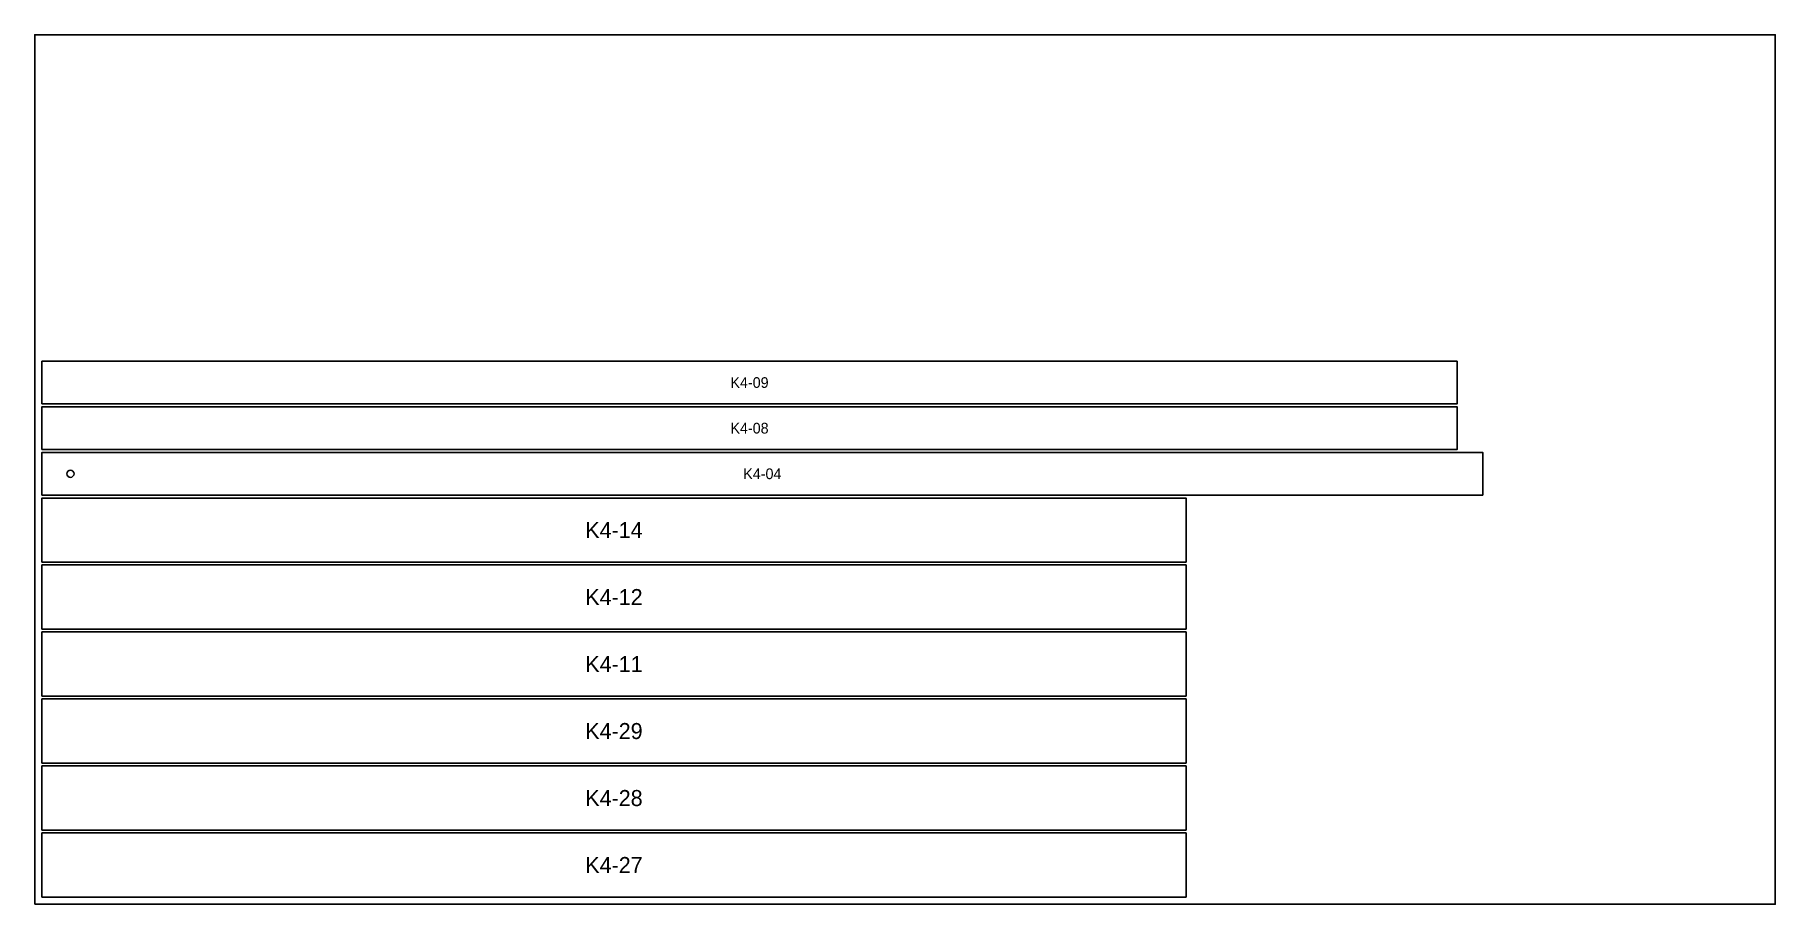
# Model space of a CAD drawing. Header units: millimetres. Extents: x 0 to 2440, y 0 to 1220.
import ezdxf
from ezdxf.enums import TextEntityAlignment as Align

# ---------------------------------------------------------------- set-up
doc = ezdxf.new("R2010")
doc.units = ezdxf.units.MM

msp = doc.modelspace()

# ---------------------------------------------------------------- linework, layer by layer
at = {"layer": 'CUT'}
for points in [[(10, 702), (1994, 702), (1994, 762), (10, 762)], [(10, 638), (1994, 638), (1994, 698), (10, 698)], [(10, 574), (2030, 574), (2030, 634), (10, 634)], [(10, 480), (1614, 480), (1614, 570), (10, 570)], [(10, 386), (1614, 386), (1614, 476), (10, 476)], [(10, 292), (1614, 292), (1614, 382), (10, 382)], [(10, 198), (1614, 198), (1614, 288), (10, 288)], [(10, 104), (1614, 104), (1614, 194), (10, 194)], [(10, 10), (1614, 10), (1614, 100), (10, 100)]]:
    msp.add_lwpolyline(points, close=True, dxfattribs=at)
at = {"layer": 'DRILL_D10_Z18'}
msp.add_circle((50, 604), 5, dxfattribs=at)
at = {"layer": 'SHEET'}
msp.add_lwpolyline([(0, 0), (2440, 0), (2440, 1220), (0, 1220)], close=True, dxfattribs=at)

# ---------------------------------------------------------------- texts
at = {"layer": 'LABEL'}
for s, height, p in [('K4-09', 15, (1002, 732)), ('K4-08', 15, (1002, 668)), ('K4-04', 15, (1020, 604)), ('K4-14', 22.5, (812, 525)), ('K4-12', 22.5, (812, 431)), ('K4-11', 22.5, (812, 337)), ('K4-29', 22.5, (812, 243)), ('K4-28', 22.5, (812, 149)), ('K4-27', 22.5, (812, 55))]:
    msp.add_text(s, height=height, dxfattribs=at).set_placement(p, align=Align.MIDDLE_CENTER)

doc.saveas('drawing.dxf')
